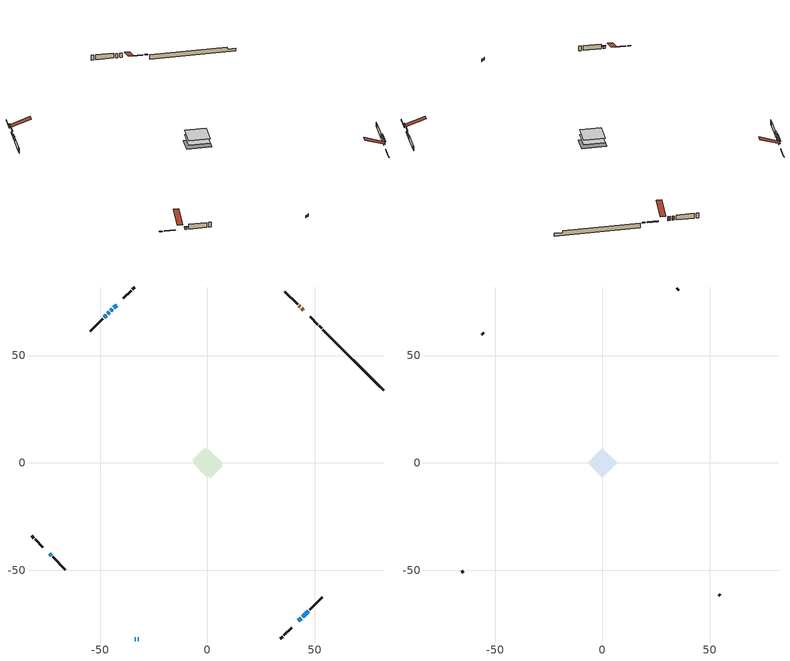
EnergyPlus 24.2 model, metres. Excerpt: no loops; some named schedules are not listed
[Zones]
conditioned space
 floor adiabatic (AdiabaticFloorConstruction): -6.97,0 0,6.97 6.97,0 0,-6.97 z0.55
 floor foundation (Slab1 construction): -7.04,1.27 -1.27,7.04 7.04,-1.27 1.27,-7.04 z-1.86
 wall outside (RimJoist1 construction): 33.92,-81.89 34.94,-80.88 / -81.89,-33.92 -80.88,-34.94 / -33.92,81.89 -34.94,80.88 / 53.07,62.75 52.05,63.76 z0.55:0.85
 wall outside (RimJoist2 construction): 35.59,-80.22 39.23,-76.59 / -80.22,-35.59 -76.59,-39.23 / -35.59,80.22 -39.23,76.59 / 51.4,64.42 47.76,68.05 z0.55:0.85
 wall outside (AdiabaticWallConstruction 1): 44.66,71.15 43.88,71.93 / 43.23,72.59 42.56,73.25 z0.55:2.58
 wall outside (AdiabaticWallConstruction): -33.92,-81.89 -33.31,-81.89 / -32.38,-81.89 -31.9,-81.89 z0.55:1.77; -42.33,73.49 -43.59,72.23 / 42.33,-73.49 43.59,-72.23 z0.55:1.14; -44.24,71.57 -44.98,70.83 / -73.49,-42.33 -72.75,-43.07 z0.55:1.57; -45.64,70.18 -46.36,69.46 / 44.24,-71.57 46.83,-68.98 z0.55:2.28; -47.01,68.8 -48.09,67.72 z0.55:2.63
 wall outside (Wall1 construction): 47.49,-68.33 53.35,-62.47 / -72.09,-43.72 -66.23,-49.58 / -48.75,67.07 -54.61,61.21 / 41.91,73.91 36.05,79.77 z0.55:2.99
 wall foundation (FoundationWall1 construction): 53.72,62.09,-1.86 53.72,62.09,0.55 79.08,36.74,0.55 79.08,36.74,-0.45 81.89,33.92,-0.45 81.89,33.92,-1.86
 window (WindowConstruction 5): -33.92,-81.89 -33.31,-81.89 z0.55:1.77
 window (WindowConstruction 7): -42.33,73.49 -43.59,72.23 z0.55:1.14
 window (WindowConstruction 8): 42.33,-73.49 43.59,-72.23 z0.55:1.14
 window (WindowConstruction 6): -32.38,-81.89 -31.9,-81.89 z0.55:1.77
 window (WindowConstruction): -44.24,71.57 -44.98,70.83 z0.55:1.56
 window (WindowConstruction 1): -45.64,70.18 -46.36,69.46 z0.55:2.28
 window (WindowConstruction 2): -47.01,68.8 -48.09,67.72 z0.55:2.63
 window (WindowConstruction 3): 44.24,-71.57 46.83,-68.98 z0.55:2.28
 window (WindowConstruction 4): -73.49,-42.33 -72.75,-43.06 z0.55:1.56
 door (Door): 44.66,71.15 43.88,71.93 z0.55:2.58
 door (Door 1): 43.22,72.59 42.57,73.25 z0.55:2.58
 ceiling adiabatic (AdiabaticFloorConstruction): 0,-6.97 6.97,0 0,6.97 -6.97,0 z0.55
attic - vented
 floor to conditioned space (Floor1 construction Reversed): -6.96,0 0,6.96 6.96,0 0,-6.96 z2.99
 wall outside (Wall2 construction): 54.01,-61.81 54.82,-61 / -65.58,-50.24 -64.76,-51.05 / -55.27,60.55 -56.08,59.74 / 35.39,80.42 34.58,81.24 z0.55:2.99
 roof outside (Roof1 construction): 41.67,-74.14,2.99 34.89,-67.36,6.19 33.1,-69.15,6.19 39.88,-75.93,2.99; -74.14,-41.67,2.99 -67.36,-34.89,6.19 -69.15,-33.1,6.19 -75.93,-39.88,2.99; -41.67,74.14,2.99 -34.89,67.36,6.19 -33.1,69.15,6.19 -39.88,75.93,2.99; 45.32,70.5,2.99 38.54,63.72,6.19 40.32,61.93,6.19 47.1,68.71,2.99
shading: -45.52,70.29 -40.39,75.42 -40.67,75.71 -45.81,70.57 z3.88; 45.52,-70.29 40.39,-75.42 40.67,-75.71 45.81,-70.57 z3.88; -45.19,70.62 -44.03,71.78 -44.32,72.06 -45.47,70.9 z1.86; -46.57,69.25 -45.43,70.39 -45.71,70.67 -46.85,69.53 z2.58; -48.3,67.51 -46.8,69.01 -47.08,69.3 -48.58,67.8 z2.93; 47.04,-68.77 44.03,-71.78 44.32,-72.06 47.32,-69.06 z2.58; -72.54,-43.28 -73.7,-42.12 -73.91,-42.33 -72.75,-43.49 z1.86
[Building]
Building 1: Terrain=Suburbs
[Site:Location]
Mont Joli AP_QC: Latitude {deg}=48.61; Longitude {deg}=-68.21; Time Zone {hr}=-5; Elevation {m}=52; Keep Site Location Information=Yes
[Site:GroundTemperature:Shallow]
-0.843868, -3.04892, -3.2255, -2.1791, 2.02165, 6.20283, 9.82768, 12.1239, 12.319, 10.4514, 6.91898, 2.86606
[Site:WaterMainsTemperature]
Calculation Method=Schedule; Temperature Schedule=mains temperature schedule
[Material] Roughness=Rough; Thermal Absorptance=0.9
Name | Thickness {m} | Conductivity {W/m-K} | Density {kg/m3} | Specific Heat {J/kg-K} | Solar Absorptance | Visible Absorptance
asphalt or fiberglass shingles | 0.00635 | 0.162714 | 1121.4 | 1465.45 | 0.4 | 0.4
ceiling loosefill ins | 0.169333 | 0.0480833 | 16.02 | 1046.75 | 0.7 | 0.7
ceiling stud and cavity | 0.1397 | 0.0758482 | 65.682 | 1177.47 | 0.7 | 0.7
concrete 4.0 in. | 0.1016 | 1.803125 | 2242.8 | 837.4 | 0.7 | 0.7
concrete 8.0 in. | 0.2032 | 1.803125 | 2242.8 | 837.4 | 0.7 | 0.7
door material | 0.04445 | 0.0451087 | 512.64 | 1214.23 | 0.7 | 0.7
door material 1 | 0.04445 | 0.188738 | 512.64 | 1214.23 | 0.7 | 0.7
exterior vertical ins | 0.00749407 | 0.029427 | 32.04 | 1214.23 | 0.7 | 0.7
floor covering | 0.0127 | 0.0433444 | 54.468 | 1339.84 | 0.6 | 0.6
floor rigid ins; wall rigid ins | 0.512978 | 0.029427 | 32.04 | 1214.23 | 0.7 | 0.7
floor stud and cavity | 0.1397 | 1.75129 | 37.0049 | 1207.88 | 0.7 | 0.7
furniture material conditioned space 1 | 0.1524 | 0.115458 | 640.8 | 1214.23 | 0.6 | 0.6
gypsum board | 0.0127 | 0.160291 | 801 | 837.4 | 0.6 | 0.6
gypsum board 1 | 0.0127 | 0.160291 | 801 | 837.4 | 0.7 | 0.7
osb sheathing 0.5 in. | 0.0127 | 0.115458 | 512.64 | 1214.23 | 0.7 | 0.7
osb sheathing 0.75 in. | 0.01905 | 0.115458 | 512.64 | 1214.23 | 0.7 | 0.7
osb sheathing 2.0 in. | 0.0508 | 0.115458 | 512.64 | 1214.23 | 0.7 | 0.7
rim joist stud and cavity | 0.0508 | 0.145373 | 50.32683 | 1063.81 | 0.6 | 0.6
rim joist stud and cavity 1 | 0.0508 | 0.028213 | 125.044 | 1163.47 | 0.6 | 0.6
wall stud and cavity | 0.1397 | 0.079101 | 139.0536 | 1170.24 | 0.7 | 0.7
wall stud and cavity 1 | 0.0889 | 6.1454 | 50.32683 | 1063.81 | 0.6 | 0.6
wall stud and cavity 2 | 0.0889 | 0.380278 | 52.3479 | 1209.89 | 0.7 | 0.7
wall stud and cavity 3 | 0.0889 | 0.391764 | 83.0341 | 1211.67 | 0.7 | 0.7
wood siding | 0.0254 | 0.102417 | 544.68 | 1172.36 | 0.4 | 0.4
wood siding 1 | 0.00254 | 0.102417 | 544.68 | 1172.36 | 0.4 | 0.4
wood siding 2; wood siding 3; wood siding 4 | 0.0254 | 0.102417 | 544.68 | 1172.36 | 0.7 | 0.7
[WindowMaterial:SimpleGlazingSystem]
Name | U-Factor {W/m2-K} | Solar Heat Gain Coefficient
WindowMaterial | 2.95313 | 0.57
WindowMaterial 1 | 2.93155 | 0.61
WindowMaterial 2 | 2.93325 | 0.63
WindowMaterial 3 | 2.91963 | 0.62
WindowMaterial 4 | 3.01842 | 0.5
WindowMaterial 5 | 2.97584 | 0.61
WindowMaterial 6 | 3.04227 | 0.45
[Construction]
AdiabaticFloorConstruction: floor stud and cavity, floor rigid ins, osb sheathing 0.75 in., floor covering
AdiabaticWallConstruction: wood siding 3, wall rigid ins, wall stud and cavity 2, gypsum board
AdiabaticWallConstruction 1: wood siding 4, wall rigid ins, wall stud and cavity 2, gypsum board
Door: door material
Door 1: door material 1
Floor1 construction Reversed: gypsum board, ceiling stud and cavity, ceiling loosefill ins
FoundationWall1 construction: concrete 8.0 in., gypsum board 1
furniture construction conditioned space 1: furniture material conditioned space 1
PartitionWallConstruction: gypsum board, wall stud and cavity 3, gypsum board
RimJoist1 construction: wood siding 2, rim joist stud and cavity
RimJoist2 construction: wood siding 2, osb sheathing 2.0 in., rim joist stud and cavity 1
Roof1 construction: asphalt or fiberglass shingles
Slab1 construction: concrete 4.0 in.
Wall1 construction: wood siding, osb sheathing 0.5 in., wall stud and cavity, gypsum board
Wall2 construction: wood siding 1, wall stud and cavity 1
WindowConstruction; WindowConstruction 4: WindowMaterial
WindowConstruction 1: WindowMaterial 1
WindowConstruction 2: WindowMaterial 2
WindowConstruction 3: WindowMaterial 3
WindowConstruction 5: WindowMaterial 4
WindowConstruction 6: WindowMaterial 5
WindowConstruction 7; WindowConstruction 8: WindowMaterial 6
[Zone] Multiplier=1; Part of Total Floor Area=Yes
Name | Volume {m3}
attic - vented | 50.3197
conditioned space | 487
[Space]
Name | Zone | Volume {m3}
attic - vented 1 | attic - vented | 50.3197
conditioned space 1 | conditioned space | 487
[ZoneInfiltration:EffectiveLeakageArea]
infil attic - vented 1: Zone or Space=attic - vented 1; Schedule=Always On Discrete; Effective Air Leakage Area {cm2}=3372.52; Stack Coefficient=0.000391872; Wind Coefficient=1.3375e-05
[ZoneMixing]
whole house fan mix: Zone or Space=attic - vented; Schedule=Always On Continuous; Design Flow Rate Calculation Method=Flow/Zone; Design Flow Rate {m3/s}=0; Source Zone or Space=conditioned space
[SurfaceProperty:ExposedFoundationPerimeter]
Slab1: Exposed Perimeter Calculation Method=TotalExposedPerimeter; Total Exposed Perimeter {m}=39.838
[InternalMass] Zone or ZoneList=conditioned space; Space or SpaceList=conditioned space 1
Name | Construction | Surface Area {m2}
furniture mass conditioned space 1 | furniture construction conditioned space 1 | 77.2002
partition wall mass | PartitionWallConstruction | 193
[Lights]
interior lighting: Zone or ZoneList or Space or SpaceList=conditioned space 1; Schedule=interior lighting schedule; Design Level Calculation Method=LightingLevel; Lighting Level {W}=343.2; Return Air Fraction=0; Fraction Radiant=0.6; Fraction Visible=0.2; Fraction Replaceable=1
[People]
occupants: Zone or ZoneList or Space or SpaceList=conditioned space 1; Number of People Schedule=occupants schedule; Number of People Calculation Method=People; Number of People=3; Fraction Radiant=0.314171; Sensible Heat Fraction=0.56303; Activity Level Schedule=occupants activity schedule; Carbon Dioxide Generation Rate {m3/s-W}=0; Enable ASHRAE 55 Comfort Warnings=No; Mean Radiant Temperature Calculation Type=EnclosureAveraged
[ElectricEquipment] Zone or ZoneList or Space or SpaceList=conditioned space 1; Design Level Calculation Method=EquipmentLevel
Name | Schedule | Design Level {W} | Fraction Latent | Fraction Radiant | Fraction Lost
clothes dryer | clothes dryer schedule | 140.772 | 0.015 | 0.081 | 0.85
clothes washer | clothes washer schedule | 32.1985 | 0.03 | 0.162 | 0.7
cooking range | cooking range schedule | 215.147 | 0.08 | 0.432 | 0.2
dishwasher | dishwasher schedule | 66.8632 | 0.3 | 0.18 | 0.4
fridge | fridge schedule | 72.9452 | 0 | 0.6 | 0
mech vent house fan | mech vent house fan schedule | 0 | 0 | 0 | 1
mech vent house fan cfis | mech vent house fan cfis schedule | 0 | 0 | 0 | 0
mech vent range fan 0 | mech vent range fan 0 schedule | 150 | 0 | 0 | 1
misc plug loads | misc plug loads schedule | 494.7 | 0.045 | 0.513 | 0.1
whole house fan | Always On Discrete | 0 | 0 | 0 | 1
[OtherEquipment] Zone or ZoneList or Space or SpaceList=conditioned space 1; Design Level Calculation Method=EquipmentLevel
Name | Fuel Type | Schedule | Design Level {W} | Fraction Latent | Fraction Radiant | Fraction Lost
clothes dryer 1 | Electricity | clothes dryer schedule | 0 | 0.015 | 0.081 | 0.85
cooking range 1 | Electricity | cooking range schedule | 0 | 0.08 | 0.432 | 0.2
general water use latent | None | general water use schedule | 62.594 | 1 | 0 | 0
general water use sensible | None | general water use schedule | -61.6891 | 0 | 0.6 | 0
mech vent house fan latent load | None | Always On Discrete | 0 | 1 | 0 | 0
mech vent house fan sensible load | None | Always On Discrete | 0 | 0 | 0 | 0
water heater energy adjustment1 | Electricity | Always On Discrete | 0.01 | 0 | 0 | 1
[ZoneInfiltration:DesignFlowRate] Zone or ZoneList or Space or SpaceList=conditioned space 1; Schedule=Always On Discrete; Design Flow Rate Calculation Method=Flow/Zone; Design Flow Rate {m3/s}=0
infil flow; natural vent flow; whole house fan flow
[AvailabilityManager:Scheduled]
furnace airloop Availability Manager: Schedule=Always On Discrete
[Foundation:Kiva]
Foundation Kiva 1: Initial Indoor Air Temperature {C}=18; Wall Height Above Grade {m}=0.549981; Wall Depth Below Slab {m}=0.2032; Custom Block Material Name 1=exterior vertical ins; Custom Block Depth 1 {m}=2.40999; Custom Block X Position 1 {m}=0.2159; Custom Block Z Position 1 {m}=0
[Foundation:Kiva:Settings]
Soil Conductivity {W/m-K}=0.849921; Soil Density {kg/m3}=1842.3; Soil Specific Heat {J/kg-K}=418.7; Ground Solar Absorptivity=0.9; Ground Thermal Absorptivity=0.9; Ground Surface Roughness {m}=0.03; Far-Field Width {m}=40; Deep-Ground Boundary Condition=ZeroFlux; Deep-Ground Depth {m}=40; Minimum Cell Dimension {m}=0.2; Maximum Cell Growth Coefficient=3; Simulation Timestep=Timestep
[Exterior:Lights]
exterior lighting: Schedule=exterior lighting schedule; Design Level {W}=75.6
[EnergyManagementSystem:GlobalVariable]
furnace_airloop_Fan_RTF
infil_program_Qfan
infil_program_Qinf
natural_vent_program_Qnv
natural_vent_program_Qwhf
[EnergyManagementSystem:Sensor]
Name | Output:Variable or Output:Meter Index Key | Output:Variable or Output:Meter
airflow_gain | infil flow | Infiltration Sensible Heat Gain Energy
airflow_gain_1 | natural vent flow | Infiltration Sensible Heat Gain Energy
airflow_gain_2 | whole house fan flow | Infiltration Sensible Heat Gain Energy
airflow_loss | infil flow | Infiltration Sensible Heat Loss Energy
airflow_loss_1 | natural vent flow | Infiltration Sensible Heat Loss Energy
airflow_loss_2 | whole house fan flow | Infiltration Sensible Heat Loss Energy
clg_load_cond |  | Cooling:EnergyTransfer:Zone:CONDITIONED SPACE
clg_sp_s; clg_sp_s_1 | cooling setpoint | Schedule Value
clothes_dryer_exhaust_0_sch_s | clothes dryer exhaust 0 schedule | Schedule Value
cool_season | cooling season schedule | Schedule Value
htg_load_cond |  | Heating:EnergyTransfer:Zone:CONDITIONED SPACE
htg_sp_s; htg_sp_s_1 | heating setpoint | Schedule Value
ig_ee_conv | clothes dryer | Electric Equipment Convective Heating Energy
ig_ee_conv_2 | cooking range | Electric Equipment Convective Heating Energy
ig_ee_conv_4 | fridge | Electric Equipment Convective Heating Energy
ig_ee_conv_5 | misc plug loads | Electric Equipment Convective Heating Energy
ig_ee_conv_6 | whole house fan | Electric Equipment Convective Heating Energy
ig_ee_rad | clothes dryer | Electric Equipment Radiant Heating Energy
ig_ee_rad_2 | cooking range | Electric Equipment Radiant Heating Energy
ig_ee_rad_4 | fridge | Electric Equipment Radiant Heating Energy
ig_ee_rad_5 | misc plug loads | Electric Equipment Radiant Heating Energy
ig_ee_rad_6 | whole house fan | Electric Equipment Radiant Heating Energy
ig_lgt_conv | interior lighting | Lights Convective Heating Energy
ig_lgt_rad | interior lighting | Lights Radiant Heating Energy
ig_lgt_vis | interior lighting | Lights Visible Radiation Heating Energy
ig_oe_conv | clothes dryer 1 | Other Equipment Convective Heating Energy
ig_oe_conv_1 | cooking range 1 | Other Equipment Convective Heating Energy
ig_oe_conv_2 | general water use latent | Other Equipment Convective Heating Energy
ig_oe_conv_3 | general water use sensible | Other Equipment Convective Heating Energy
ig_oe_conv_4 | water heater energy adjustment1 | Other Equipment Convective Heating Energy
ig_oe_rad | clothes dryer 1 | Other Equipment Radiant Heating Energy
ig_oe_rad_1 | cooking range 1 | Other Equipment Radiant Heating Energy
ig_oe_rad_2 | general water use latent | Other Equipment Radiant Heating Energy
ig_oe_rad_3 | general water use sensible | Other Equipment Radiant Heating Energy
ig_oe_rad_4 | water heater energy adjustment1 | Other Equipment Radiant Heating Energy
ig_ppl_conv | occupants | People Convective Heating Energy
ig_ppl_rad | occupants | People Radiant Heating Energy
im_conv | furniture mass conditioned space 1 | Surface Inside Face Convection Heat Gain Energy
im_conv_1 | partition wall mass | Surface Inside Face Convection Heat Gain Energy
im_ig | furniture mass conditioned space 1 | Surface Inside Face Internal Gains Radiation Heat Gain Energy
im_ig_1 | partition wall mass | Surface Inside Face Internal Gains Radiation Heat Gain Energy
im_lgt | furniture mass conditioned space 1 | Surface Inside Face Lights Radiation Heat Gain Energy
im_lgt_1 | partition wall mass | Surface Inside Face Lights Radiation Heat Gain Energy
im_sol | furniture mass conditioned space 1 | Surface Inside Face Solar Radiation Heat Gain Energy
im_sol_1 | partition wall mass | Surface Inside Face Solar Radiation Heat Gain Energy
im_surf | furniture mass conditioned space 1 | Surface Inside Face Net Surface Thermal Radiation Heat Gain Energy
im_surf_1 | partition wall mass | Surface Inside Face Net Surface Thermal Radiation Heat Gain Energy
mech_vent_range_fan_0_sch_s | mech vent range fan 0 schedule | Schedule Value
mv_conv | mech vent house fan | Electric Equipment Convective Heating Energy
mv_conv_1 | mech vent house fan cfis | Electric Equipment Convective Heating Energy
mv_conv_2 | mech vent range fan 0 | Electric Equipment Convective Heating Energy
mv_conv_3 | mech vent house fan latent load | Other Equipment Convective Heating Energy
mv_conv_4 | mech vent house fan sensible load | Other Equipment Convective Heating Energy
mv_rad | mech vent house fan | Electric Equipment Radiant Heating Energy
mv_rad_1 | mech vent house fan cfis | Electric Equipment Radiant Heating Energy
mv_rad_2 | mech vent range fan 0 | Electric Equipment Radiant Heating Energy
mv_rad_3 | mech vent house fan latent load | Other Equipment Radiant Heating Energy
mv_rad_4 | mech vent house fan sensible load | Other Equipment Radiant Heating Energy
natural_vent_s | natural vent schedule | Schedule Value
out_pb_s |  | Site Outdoor Air Barometric Pressure
out_wt_s |  | Site Outdoor Air Humidity Ratio
site_vw_s |  | Site Wind Speed
ss_back_out | Window1 | Surface Window Shortwave from Zone Back Out Window Heat Transfer Rate
ss_back_out_1 | Window10 | Surface Window Shortwave from Zone Back Out Window Heat Transfer Rate
ss_back_out_2 | Window12 | Surface Window Shortwave from Zone Back Out Window Heat Transfer Rate
ss_back_out_3 | Window2 | Surface Window Shortwave from Zone Back Out Window Heat Transfer Rate
ss_back_out_4 | Window3 | Surface Window Shortwave from Zone Back Out Window Heat Transfer Rate
ss_back_out_5 | Window4 | Surface Window Shortwave from Zone Back Out Window Heat Transfer Rate
ss_back_out_6 | Window5 | Surface Window Shortwave from Zone Back Out Window Heat Transfer Rate
ss_back_out_7 | Window6 | Surface Window Shortwave from Zone Back Out Window Heat Transfer Rate
ss_back_out_8 | Window9 | Surface Window Shortwave from Zone Back Out Window Heat Transfer Rate
ss_conv | Door1 | Surface Inside Face Convection Heat Gain Energy
ss_conv_1 | Door3 | Surface Inside Face Convection Heat Gain Energy
ss_conv_10 | Window9 | Surface Inside Face Convection Heat Gain Energy
ss_conv_2 | Window1 | Surface Inside Face Convection Heat Gain Energy
ss_conv_3 | Window10 | Surface Inside Face Convection Heat Gain Energy
ss_conv_4 | Window12 | Surface Inside Face Convection Heat Gain Energy
ss_conv_5 | Window2 | Surface Inside Face Convection Heat Gain Energy
ss_conv_6 | Window3 | Surface Inside Face Convection Heat Gain Energy
ss_conv_7 | Window4 | Surface Inside Face Convection Heat Gain Energy
ss_conv_8 | Window5 | Surface Inside Face Convection Heat Gain Energy
ss_conv_9 | Window6 | Surface Inside Face Convection Heat Gain Energy
ss_ig | Door1 | Surface Inside Face Internal Gains Radiation Heat Gain Energy
ss_ig_1 | Door3 | Surface Inside Face Internal Gains Radiation Heat Gain Energy
ss_ig_10 | Window9 | Surface Inside Face Internal Gains Radiation Heat Gain Energy
ss_ig_2 | Window1 | Surface Inside Face Internal Gains Radiation Heat Gain Energy
ss_ig_3 | Window10 | Surface Inside Face Internal Gains Radiation Heat Gain Energy
ss_ig_4 | Window12 | Surface Inside Face Internal Gains Radiation Heat Gain Energy
ss_ig_5 | Window2 | Surface Inside Face Internal Gains Radiation Heat Gain Energy
ss_ig_6 | Window3 | Surface Inside Face Internal Gains Radiation Heat Gain Energy
ss_ig_7 | Window4 | Surface Inside Face Internal Gains Radiation Heat Gain Energy
ss_ig_8 | Window5 | Surface Inside Face Internal Gains Radiation Heat Gain Energy
ss_ig_9 | Window6 | Surface Inside Face Internal Gains Radiation Heat Gain Energy
ss_lgt | Door1 | Surface Inside Face Lights Radiation Heat Gain Energy
ss_lgt_1 | Door3 | Surface Inside Face Lights Radiation Heat Gain Energy
ss_sol | Door1 | Surface Inside Face Solar Radiation Heat Gain Energy
ss_sol_1 | Door3 | Surface Inside Face Solar Radiation Heat Gain Energy
ss_surf | Door1 | Surface Inside Face Net Surface Thermal Radiation Heat Gain Energy
ss_surf_1 | Door3 | Surface Inside Face Net Surface Thermal Radiation Heat Gain Energy
ss_surf_10 | Window9 | Surface Inside Face Net Surface Thermal Radiation Heat Gain Energy
ss_surf_2 | Window1 | Surface Inside Face Net Surface Thermal Radiation Heat Gain Energy
ss_surf_3 | Window10 | Surface Inside Face Net Surface Thermal Radiation Heat Gain Energy
ss_surf_4 | Window12 | Surface Inside Face Net Surface Thermal Radiation Heat Gain Energy
ss_surf_5 | Window2 | Surface Inside Face Net Surface Thermal Radiation Heat Gain Energy
ss_surf_6 | Window3 | Surface Inside Face Net Surface Thermal Radiation Heat Gain Energy
ss_surf_7 | Window4 | Surface Inside Face Net Surface Thermal Radiation Heat Gain Energy
ss_surf_8 | Window5 | Surface Inside Face Net Surface Thermal Radiation Heat Gain Energy
ss_surf_9 | Window6 | Surface Inside Face Net Surface Thermal Radiation Heat Gain Energy
ss_trans_in | Window1 | Surface Window Transmitted Solar Radiation Rate
ss_trans_in_1 | Window10 | Surface Window Transmitted Solar Radiation Rate
ss_trans_in_2 | Window12 | Surface Window Transmitted Solar Radiation Rate
ss_trans_in_3 | Window2 | Surface Window Transmitted Solar Radiation Rate
ss_trans_in_4 | Window3 | Surface Window Transmitted Solar Radiation Rate
ss_trans_in_5 | Window4 | Surface Window Transmitted Solar Radiation Rate
ss_trans_in_6 | Window5 | Surface Window Transmitted Solar Radiation Rate
ss_trans_in_7 | Window6 | Surface Window Transmitted Solar Radiation Rate
ss_trans_in_8 | Window9 | Surface Window Transmitted Solar Radiation Rate
ss_trans_out | Window1 | Surface Inside Face Initial Transmitted Diffuse Transmitted Out Window Solar Radiation Rate
ss_trans_out_1 | Window10 | Surface Inside Face Initial Transmitted Diffuse Transmitted Out Window Solar Radiation Rate
ss_trans_out_2 | Window12 | Surface Inside Face Initial Transmitted Diffuse Transmitted Out Window Solar Radiation Rate
ss_trans_out_3 | Window2 | Surface Inside Face Initial Transmitted Diffuse Transmitted Out Window Solar Radiation Rate
ss_trans_out_4 | Window3 | Surface Inside Face Initial Transmitted Diffuse Transmitted Out Window Solar Radiation Rate
ss_trans_out_5 | Window4 | Surface Inside Face Initial Transmitted Diffuse Transmitted Out Window Solar Radiation Rate
ss_trans_out_6 | Window5 | Surface Inside Face Initial Transmitted Diffuse Transmitted Out Window Solar Radiation Rate
ss_trans_out_7 | Window6 | Surface Inside Face Initial Transmitted Diffuse Transmitted Out Window Solar Radiation Rate
ss_trans_out_8 | Window9 | Surface Inside Face Initial Transmitted Diffuse Transmitted Out Window Solar Radiation Rate
s_conv | Floor1 | Surface Inside Face Convection Heat Gain Energy
s_conv_1 | FoundationWall1 | Surface Inside Face Convection Heat Gain Energy
s_conv_10 | RimJoist2:315 | Surface Inside Face Convection Heat Gain Energy
s_conv_11 | RimJoist2:45 | Surface Inside Face Convection Heat Gain Energy
s_conv_12 | Slab1 | Surface Inside Face Convection Heat Gain Energy
s_conv_13 | Wall1:135 | Surface Inside Face Convection Heat Gain Energy
s_conv_14 | Wall1:225 | Surface Inside Face Convection Heat Gain Energy
s_conv_15 | Wall1:315 | Surface Inside Face Convection Heat Gain Energy
s_conv_16 | Wall1:45 | Surface Inside Face Convection Heat Gain Energy
s_conv_2 | inferred conditioned ceiling | Surface Inside Face Convection Heat Gain Energy
s_conv_3 | inferred conditioned floor | Surface Inside Face Convection Heat Gain Energy
s_conv_4 | RimJoist1:135 | Surface Inside Face Convection Heat Gain Energy
s_conv_5 | RimJoist1:225 | Surface Inside Face Convection Heat Gain Energy
s_conv_6 | RimJoist1:315 | Surface Inside Face Convection Heat Gain Energy
s_conv_7 | RimJoist1:45 | Surface Inside Face Convection Heat Gain Energy
s_conv_8 | RimJoist2:135 | Surface Inside Face Convection Heat Gain Energy
s_conv_9 | RimJoist2:225 | Surface Inside Face Convection Heat Gain Energy
s_ig | Floor1 | Surface Inside Face Internal Gains Radiation Heat Gain Energy
s_ig_1 | FoundationWall1 | Surface Inside Face Internal Gains Radiation Heat Gain Energy
s_ig_10 | RimJoist2:315 | Surface Inside Face Internal Gains Radiation Heat Gain Energy
s_ig_11 | RimJoist2:45 | Surface Inside Face Internal Gains Radiation Heat Gain Energy
s_ig_12 | Slab1 | Surface Inside Face Internal Gains Radiation Heat Gain Energy
s_ig_13 | Wall1:135 | Surface Inside Face Internal Gains Radiation Heat Gain Energy
s_ig_14 | Wall1:225 | Surface Inside Face Internal Gains Radiation Heat Gain Energy
s_ig_15 | Wall1:315 | Surface Inside Face Internal Gains Radiation Heat Gain Energy
s_ig_16 | Wall1:45 | Surface Inside Face Internal Gains Radiation Heat Gain Energy
s_ig_2 | inferred conditioned ceiling | Surface Inside Face Internal Gains Radiation Heat Gain Energy
s_ig_3 | inferred conditioned floor | Surface Inside Face Internal Gains Radiation Heat Gain Energy
s_ig_4 | RimJoist1:135 | Surface Inside Face Internal Gains Radiation Heat Gain Energy
s_ig_5 | RimJoist1:225 | Surface Inside Face Internal Gains Radiation Heat Gain Energy
s_ig_6 | RimJoist1:315 | Surface Inside Face Internal Gains Radiation Heat Gain Energy
s_ig_7 | RimJoist1:45 | Surface Inside Face Internal Gains Radiation Heat Gain Energy
s_ig_8 | RimJoist2:135 | Surface Inside Face Internal Gains Radiation Heat Gain Energy
s_ig_9 | RimJoist2:225 | Surface Inside Face Internal Gains Radiation Heat Gain Energy
s_lgt | Floor1 | Surface Inside Face Lights Radiation Heat Gain Energy
s_lgt_1 | FoundationWall1 | Surface Inside Face Lights Radiation Heat Gain Energy
